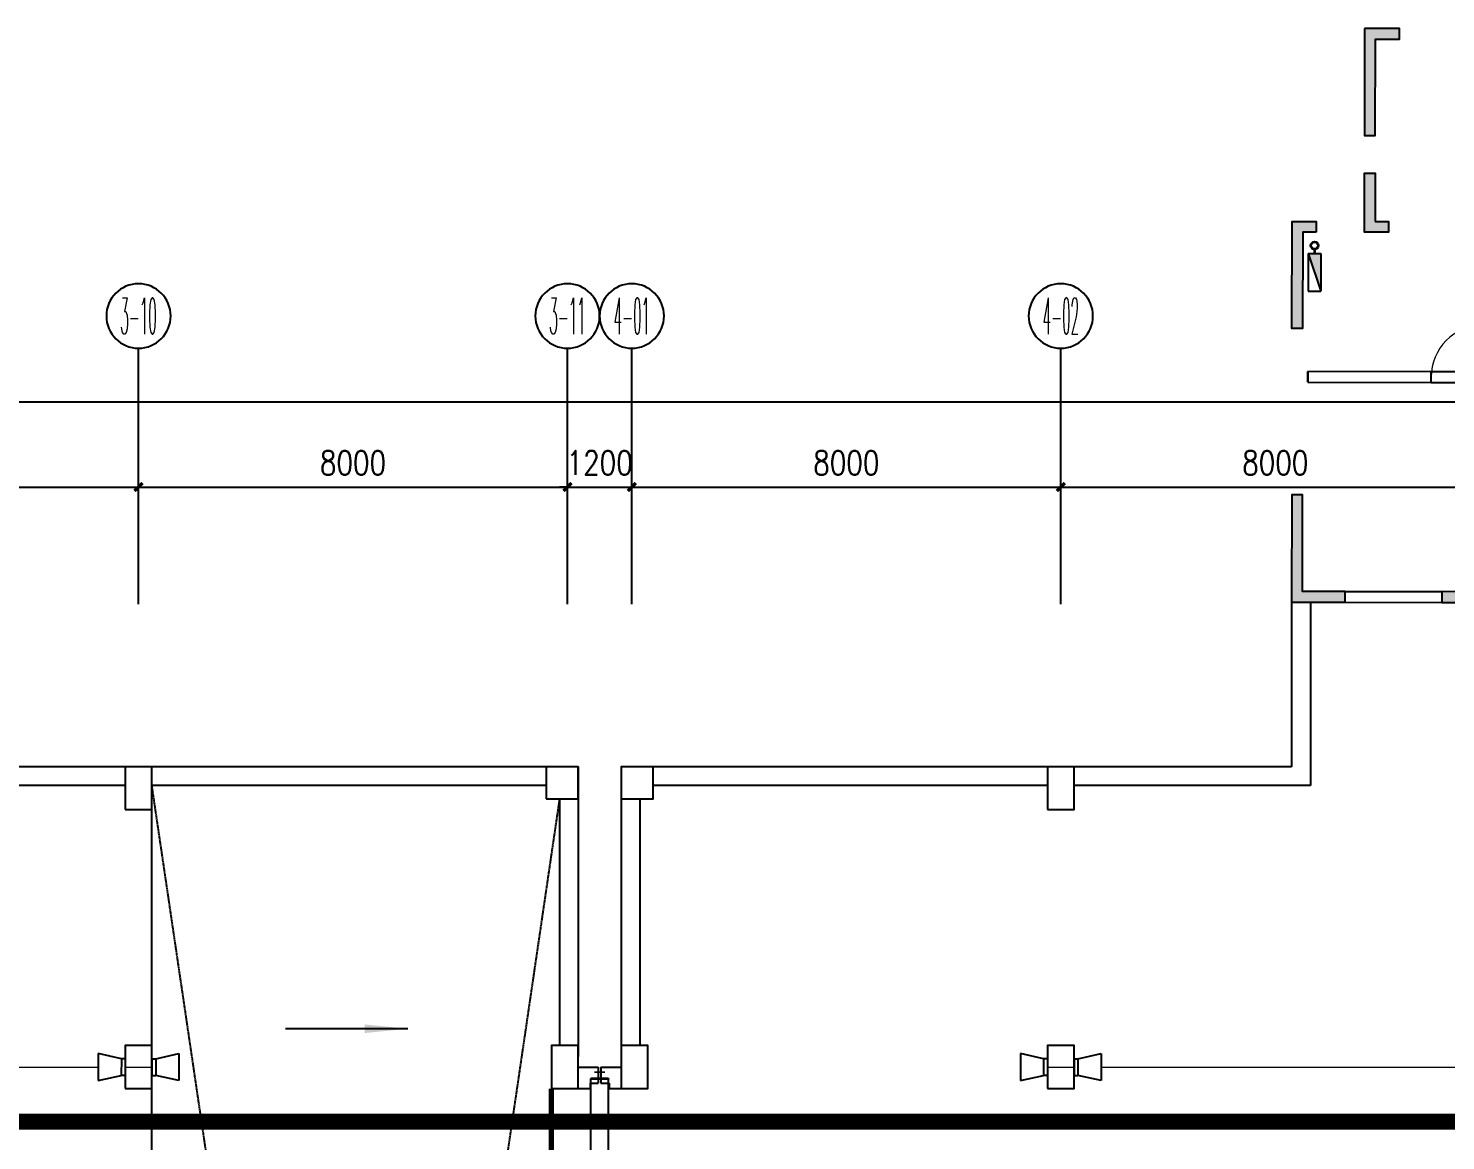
# Model space of a CAD drawing. Extents: x -781653 to 929899, y -295171 to 30012.
# Drawn here: x 403199 to 429631, y -139176 to -118439 of the extents above; entities that cross this region are included whole.
import ezdxf
from ezdxf.enums import TextEntityAlignment as Align

# ---------------------------------------------------------------- set-up
doc = ezdxf.new("R2010")
doc.units = 0
doc.header["$LTSCALE"] = 10
doc.header["$MEASUREMENT"] = 0
for name, pattern in [('BORDER', [1.75, 0.5, -0.25, 0.5, -0.25, 0, -0.25]), ('CENTER', [2, 1.25, -0.25, 0.25, -0.25]), ('DASH', [0.35, 0.25, -0.1]), ('DASHED', [0.75, 0.5, -0.25])]:
    doc.linetypes.add(name, pattern=pattern)
doc.layers.get('0').update_dxf_attribs({"linetype": 'CONTINUOUS'})
doc.layers.get('Defpoints').update_dxf_attribs({"linetype": 'CONTINUOUS'})
for name, color, linetype in [('A-STAIRS', 9, 'CONTINUOUS'), ('AXIS', 3, 'CONTINUOUS'), ('AXIS_TEXT', 7, 'CONTINUOUS'), ('COLUMN', 1, 'CONTINUOUS'), ('DIM_ELEV', 3, 'CONTINUOUS'), ('DOTE', 8, 'CENTER'), ('JPS-X', 1, 'BORDER'), ('JPS-XHS', 7, 'CONTINUOUS'), ('PUB_DIM', 3, 'CONTINUOUS'), ('RD-equip', 3, 'CONTINUOUS'), ('solid', 252, 'CONTINUOUS'), ('STAIR', 9, 'CONTINUOUS'), ('wall', 8, 'CONTINUOUS'), ('wall-jg', 7, 'CONTINUOUS'), ('WINDOW', 4, 'CONTINUOUS'), ('结构墙', 1, 'CONTINUOUS')]:
    doc.layers.add(name, color=color, linetype=linetype)
doc.layers.add('RD-line', color=2, linetype='CONTINUOUS', lineweight=0)
doc.layers.get('DOTE').off()
doc.styles.add('_TCH_AXIS', font='COMPLEX', dxfattribs={"bigfont": 'GBCBIG'})
doc.styles.add('_TEL_DIM', font='SIMPLEX', dxfattribs={"width": 0.8, "height": 3.5, "bigfont": 'HZTXT'})
doc.styles.add('COMPLEX', font='COMPLEX')
doc.styles.add('DIM_FONT', font='SIMPLEX', dxfattribs={"width": 0.8, "bigfont": 'HZTXT'})
doc.linetypes.add('BRA', pattern='A,2.8,-0.1,["B",_TEL_DIM,S=0.07,R=0,X=0,Y=-0.12],-0.25', length=3.15)
doc.dimstyles.new('DIMN300', dxfattribs={"dimscale": 3, "dimtxt": 300, "dimasz": 100, "dimexe": 250, "dimexo": 300, "dimgap": 150, "dimtad": 1, "dimdec": 0, "dimzin": 0, "dimdsep": 46, "dimtxsty": 'DIM_FONT', "dimblk": 'ARCHTICK', "dimcen": 0.09, "dimclrt": 7, "dimazin": 2, "dimtfac": 1, "dimtdec": 0, "dimtix": 1, "dimtmove": 2, "dimatfit": 3, "dimfxl": 0, "dimtolj": 1, "dimtzin": 0, "dimarcsym": 0})

# ---------------------------------------------------------------- blocks, each defined once
blk = doc.blocks.new('DXHS')
at = {"layer": 'JPS-XHS'}
blk.add_hatch(color=256, dxfattribs=at).paths.add_polyline_path([(-350, 240), (-350, 0), (350, 0)])
at = {"layer": 'JPS-XHS', "linetype": 'Continuous'}
for p, q in [((-350, 240), (-350, 0)), ((-350, 240), (350, 240)), ((-350, 0), (350, 0)), ((350, 240), (350, 0))]:
    blk.add_line(p, q, dxfattribs=at)
at = {"layer": 'JPS-XHS'}
blk.add_line((-350, 240), (350, 0), dxfattribs=at)
blk = doc.blocks.new('FF')
at = {"linetype": 'Continuous'}
for radius in [75, 60]:
    blk.add_circle((0, 0), radius, dxfattribs=at)
blk = doc.blocks.new('$DorLib2D$00000001')
for p, q in [((0.45, 0.975), (0.5, 0.975)), ((0.45, 0), (0.45, 0.975)), ((0.5, 0), (0.5, 0.975)), ((0.5, 0), (0.45, 0))]:
    blk.add_line(p, q)
at = {"lineweight": 13}
blk.add_arc((0.475, 0), 0.975, 91.4693, 180, dxfattribs=at)
blk = doc.blocks.new('A$C6717307E')
at = {"layer": 'JPS-X', "color": 8, "const_width": 50}
blk.add_lwpolyline([(420, 7325), (420, 7250)], dxfattribs=at)
at = {"layer": 'STAIR', "color": 8}
for p, q in [((3600, 5050), (2600, 5050)), ((2600, 4850), (3600, 4850))]:
    blk.add_line(p, q, dxfattribs=at)
at = {"layer": 'wall', "color": 8}
for p, q in [((2600, 5050), (300, 5050)), ((300, 5050), (300, 4850)), ((2600, 4850), (2600, 5050)), ((300, 4850), (2600, 4850))]:
    blk.add_line(p, q, dxfattribs=at)
at = {"layer": 'wall-jg', "color": 8}
for p, q in [((300, 5050), (300, 5050)), ((300, 4850), (300, 5050)), ((300, 4850), (300, 4850))]:
    blk.add_line(p, q, dxfattribs=at)
at = {"layer": 'JPS-X', "color": 8, "rotation": 270}
blk.add_blockref('FF', (420, 7400), dxfattribs=at)
at = {"layer": 'JPS-XHS', "color": 8, "xscale": -1, "rotation": 90}
blk.add_blockref('DXHS', (540, 6900), dxfattribs=at)
at = {"layer": 'WINDOW', "color": 8, "xscale": 999.9999999999995, "yscale": 999.9999999999995, "zscale": -1000, "rotation": 359.9999999998243}
blk.add_blockref('$DorLib2D$00000001', (3100, 4950), dxfattribs=at)
blk = doc.blocks.new('A$C63A85C0E')
at = {"layer": 'solid'}
for points in [[(1350, 11100), (1350, 9100), (1550, 9100), (1550, 10900), (2000, 10900), (2000, 11100)], [(1550, 7500), (1550, 8400), (1350, 8400), (1350, 7300), (1800, 7300), (1800, 7500)], [(0, 7500), (0, 5500), (200, 5500), (200, 7300), (450, 7300), (450, 7500)], [(1000, 400), (1000, 600), (200, 600), (200, 2400), (0, 2400), (0, 400)], [(2800, 600), (2800, 400), (3800, 400), (3800, 1300), (4100, 1300), (4100, 1500), (3800, 1500), (3800, 2050), (3600, 2050), (3600, 600)]]:
    blk.add_hatch(color=256, dxfattribs=at).paths.add_polyline_path(points)
at = {"layer": 'wall-jg'}
for points in [[(1350, 11100), (1350, 9100), (1550, 9100), (1550, 10900), (2000, 10900), (2000, 11100)], [(1550, 7500), (1800, 7500), (1800, 7300), (1350, 7300), (1350, 8400), (1550, 8400)], [(450, 7300), (200, 7300), (200, 5500), (0, 5500), (0, 7500), (450, 7500)]]:
    blk.add_lwpolyline(points, close=True, dxfattribs=at)
for points in [[(0, 400), (1000, 400), (1000, 600), (200, 600), (200, 2400), (0, 2400), (0, 400)], [(3800, 1500), (3800, 2050), (3600, 2050), (3600, 600), (2800, 600), (2800, 400), (3800, 400), (3800, 1300), (4100, 1300), (4100, 1500), (3800, 1500)]]:
    blk.add_lwpolyline(points, dxfattribs=at)
blk = doc.blocks.new('_ARROW')
blk.add_solid([(0, 0), (-1, 0.1), (-1, -0.1)])
blk = doc.blocks.new('A$C0FE76EBE')
at = {"layer": 'COLUMN'}
for points in [[(-22187, 53147), (-21687, 53147), (-21687, 53947), (-22187, 53947)], [(-14337, 53347), (-13737, 53347), (-13737, 53947), (-14337, 53947)], [(-12937, 53347), (-12337, 53347), (-12337, 53947), (-12937, 53947)], [(-4987, 53147), (-4487, 53147), (-4487, 53947), (-4987, 53947)], [(-22187, 47947), (-21687, 47947), (-21687, 48747), (-22187, 48747)], [(-14237, 47947), (-13737, 47947), (-13737, 48747), (-14237, 48747)], [(-12937, 47947), (-12437, 47947), (-12437, 48747), (-12937, 48747)], [(-4987, 47947), (-4487, 47947), (-4487, 48747), (-4987, 48747)]]:
    blk.add_lwpolyline(points, close=True, dxfattribs=at)
at = {"layer": '结构墙'}
for p, q in [((-433, 57015), (-433, 53947)), ((-83, 57015), (-83, 53597)), ((-13737, 48347), (-13362, 48347)), ((-13362, 48347), (-13362, 48047)), ((-13312, 48347), (-13312, 48047)), ((-13312, 48347), (-12937, 48347)), ((-13737, 47947), (-13512, 47947)), ((-13512, 48047), (-13512, 47947)), ((-13512, 48047), (-13362, 48047)), ((-13312, 48047), (-13162, 48047)), ((-13162, 48047), (-13162, 47947)), ((-13162, 47947), (-12937, 47947))]:
    blk.add_line(p, q, dxfattribs=at)
at = {"layer": '结构墙', "linetype": 'ByBlock'}
for p, q in [((-13737, 53947), (-30833, 53947)), ((-13737, 53947), (-13737, 48547)), ((-433, 53947), (-12937, 53947)), ((-12937, 53947), (-12937, 48547)), ((-22187, 53597), (-29687, 53597)), ((-14337, 53597), (-21687, 53597)), ((-4987, 53597), (-12337, 53597)), ((-83, 53597), (-4487, 53597)), ((-14087, 53347), (-14087, 48747)), ((-12587, 53347), (-12587, 48747))]:
    blk.add_line(p, q, dxfattribs=at)
blk = doc.blocks.new('_ArchTick')
at = {"color": 0, "linetype": 'ByBlock', "const_width": 0.4}
blk.add_lwpolyline([(-0.5, -0.5), (0.5, 0.5)], dxfattribs=at)
blk = doc.blocks.new('*D94')
at = {"layer": 'Defpoints', "color": 0}
for p in [(255364, 114956), (247364, 112319), (255364, 112319)]:
    blk.add_point(p, dxfattribs=at)
at = {"layer": 'PUB_DIM', "color": 0, "lineweight": -2}
for p, q in [((247364, 112769), (247364, 115331)), ((255364, 112769), (255364, 115331)), ((247364, 114956), (255364, 114956))]:
    blk.add_line(p, q, dxfattribs=at)
at = {"layer": 'PUB_DIM', "color": 0, "lineweight": -2, "xscale": 150, "yscale": 150, "zscale": 150, "rotation": 180}
blk.add_blockref('_ArchTick', (247364, 114956), dxfattribs=at)
at = {"layer": 'PUB_DIM', "color": 0, "lineweight": -2, "xscale": 150, "yscale": 150, "zscale": 150}
blk.add_blockref('_ArchTick', (255364, 114956), dxfattribs=at)
at = {"layer": 'PUB_DIM', "color": 7, "insert": (251364, 115406), "char_height": 450, "attachment_point": 5, "style": 'DIM_FONT'}
blk.add_mtext('\\A1;8000', dxfattribs=at)
blk = doc.blocks.new('*D95')
at = {"layer": 'Defpoints', "color": 0}
for p in [(247364, 114956), (239364, 112319), (247364, 112319)]:
    blk.add_point(p, dxfattribs=at)
at = {"layer": 'PUB_DIM', "color": 0, "lineweight": -2}
for p, q in [((239364, 112769), (239364, 115331)), ((247364, 112769), (247364, 115331)), ((239364, 114956), (247364, 114956))]:
    blk.add_line(p, q, dxfattribs=at)
at = {"layer": 'PUB_DIM', "color": 0, "lineweight": -2, "xscale": 150, "yscale": 150, "zscale": 150, "rotation": 180}
blk.add_blockref('_ArchTick', (239364, 114956), dxfattribs=at)
at = {"layer": 'PUB_DIM', "color": 0, "lineweight": -2, "xscale": 150, "yscale": 150, "zscale": 150}
blk.add_blockref('_ArchTick', (247364, 114956), dxfattribs=at)
at = {"layer": 'PUB_DIM', "color": 7, "insert": (243364, 115406), "char_height": 450, "attachment_point": 5, "style": 'DIM_FONT'}
blk.add_mtext('\\A1;8000', dxfattribs=at)
blk = doc.blocks.new('*D96')
at = {"layer": 'Defpoints', "color": 0}
for p in [(238164, 114956), (230164, 112319), (238164, 112319)]:
    blk.add_point(p, dxfattribs=at)
at = {"layer": 'PUB_DIM', "color": 0, "lineweight": -2}
for p, q in [((230164, 112769), (230164, 115331)), ((238164, 112769), (238164, 115331)), ((230164, 114956), (238164, 114956))]:
    blk.add_line(p, q, dxfattribs=at)
at = {"layer": 'PUB_DIM', "color": 0, "lineweight": -2, "xscale": 150, "yscale": 150, "zscale": 150, "rotation": 180}
blk.add_blockref('_ArchTick', (230164, 114956), dxfattribs=at)
at = {"layer": 'PUB_DIM', "color": 0, "lineweight": -2, "xscale": 150, "yscale": 150, "zscale": 150}
blk.add_blockref('_ArchTick', (238164, 114956), dxfattribs=at)
at = {"layer": 'PUB_DIM', "color": 7, "insert": (234164, 115406), "char_height": 450, "attachment_point": 5, "style": 'DIM_FONT'}
blk.add_mtext('\\A1;8000', dxfattribs=at)
blk = doc.blocks.new('*D97')
at = {"layer": 'Defpoints', "color": 0}
for p in [(230164, 114956), (222164, 112319), (230164, 112319)]:
    blk.add_point(p, dxfattribs=at)
at = {"layer": 'PUB_DIM', "color": 0, "lineweight": -2}
for p, q in [((222164, 112769), (222164, 115331)), ((230164, 112769), (230164, 115331)), ((222164, 114956), (230164, 114956))]:
    blk.add_line(p, q, dxfattribs=at)
at = {"layer": 'PUB_DIM', "color": 0, "lineweight": -2, "xscale": 150, "yscale": 150, "zscale": 150, "rotation": 180}
blk.add_blockref('_ArchTick', (222164, 114956), dxfattribs=at)
at = {"layer": 'PUB_DIM', "color": 0, "lineweight": -2, "xscale": 150, "yscale": 150, "zscale": 150}
blk.add_blockref('_ArchTick', (230164, 114956), dxfattribs=at)
at = {"layer": 'PUB_DIM', "color": 7, "insert": (226164, 115406), "char_height": 450, "attachment_point": 5, "style": 'DIM_FONT'}
blk.add_mtext('\\A1;8000', dxfattribs=at)
blk = doc.blocks.new('*D118')
at = {"layer": 'Defpoints', "color": 0}
for p in [(295364, 116544), (25264, 112319), (295364, 112296)]:
    blk.add_point(p, dxfattribs=at)
at = {"layer": 'PUB_DIM', "color": 0, "lineweight": -2}
for p, q in [((25264, 112769), (25264, 116919)), ((295364, 112746), (295364, 116919)), ((25264, 116544), (295364, 116544))]:
    blk.add_line(p, q, dxfattribs=at)
at = {"layer": 'PUB_DIM', "color": 0, "lineweight": -2, "xscale": 150, "yscale": 150, "zscale": 150, "rotation": 180}
blk.add_blockref('_ArchTick', (25264, 116544), dxfattribs=at)
at = {"layer": 'PUB_DIM', "color": 0, "lineweight": -2, "xscale": 150, "yscale": 150, "zscale": 150}
blk.add_blockref('_ArchTick', (295364, 116544), dxfattribs=at)
at = {"layer": 'PUB_DIM', "color": 7, "insert": (160314, 116994), "char_height": 450, "attachment_point": 5, "style": 'DIM_FONT'}
blk.add_mtext('\\A1;270100', dxfattribs=at)
blk = doc.blocks.new('_AXISO')
blk.add_circle((0, 0), 0.5)
at = {"layer": 'AXIS_TEXT', "style": 'COMPLEX', "width": 1.041667}
blk.add_attdef('A', text='', height=0.56, dxfattribs=at).set_placement((-0.25, -0.28), (0.25, -0.28), align=Align.FIT)
blk = doc.blocks.new('*D149')
at = {"layer": 'Defpoints', "color": 0}
for p in [(239364, 114956), (238164, 112319), (239364, 112319)]:
    blk.add_point(p, dxfattribs=at)
at = {"layer": 'PUB_DIM', "color": 0, "lineweight": -2}
for p, q in [((238164, 112769), (238164, 115331)), ((239364, 112769), (239364, 115331)), ((238164, 114956), (238014, 114956)), ((238164, 114956), (239364, 114956)), ((239364, 114956), (239514, 114956))]:
    blk.add_line(p, q, dxfattribs=at)
at = {"layer": 'PUB_DIM', "color": 0, "lineweight": -2, "xscale": 150, "yscale": 150, "zscale": 150}
blk.add_blockref('_ArchTick', (238164, 114956), dxfattribs=at)
at = {"layer": 'PUB_DIM', "color": 0, "lineweight": -2, "xscale": 150, "yscale": 150, "zscale": 150, "rotation": 180}
blk.add_blockref('_ArchTick', (239364, 114956), dxfattribs=at)
at = {"layer": 'PUB_DIM', "color": 7, "insert": (238764, 115406), "char_height": 450, "attachment_point": 5, "style": 'DIM_FONT'}
blk.add_mtext('\\A1;1200', dxfattribs=at)
blk = doc.blocks.new('adasdasdasd')
at = {"layer": 'RD-equip'}
for p, q in [((-151, 430), (-251, 0)), ((-154, 500), (-154, 430)), ((-154, 500), (159, 500)), ((-154, 430), (159, 430)), ((251, 0), (158, 430)), ((159, 500), (159, 430)), ((-251, 0), (251, 0))]:
    blk.add_line(p, q, dxfattribs=at)
blk = doc.blocks.new('A$C35934B5C')
at = {"layer": 'AXIS'}
for p, q in [((230164.2, 112857.5), (230164.2, 117544.5)), ((238164.2, 112857.5), (238164.2, 117544.5)), ((239364.2, 112857.5), (239364.2, 117544.5)), ((247364.2, 112857.5), (247364.2, 117544.5))]:
    blk.add_line(p, q, dxfattribs=at)
ref = blk.add_blockref('_AXISO', (230164.2, 118144.5), dxfattribs=dict(at, xscale=-1200, yscale=1200, zscale=1200, rotation=180))
ref.add_attrib('A', '3-10', dxfattribs={"layer": 'AXIS_TEXT', "linetype": 'ByBlock', "height": 678.82, "style": '_TCH_AXIS', "width": 0.283784}).set_placement((229824.8, 117805.1), (230503.6, 117805.1), align=Align.FIT)
ref = blk.add_blockref('_AXISO', (238164.2, 118144.5), dxfattribs=dict(at, xscale=-1200, yscale=1200, zscale=1200, rotation=180))
ref.add_attrib('A', '3-11', dxfattribs={"layer": 'AXIS_TEXT', "linetype": 'ByBlock', "height": 678.82, "style": '_TCH_AXIS', "width": 0.304348}).set_placement((237824.8, 117805.1), (238503.6, 117805.1), align=Align.FIT)
ref = blk.add_blockref('_AXISO', (239364.2, 118144.5), dxfattribs=dict(at, xscale=-1200, yscale=1200, zscale=1200, rotation=180))
ref.add_attrib('A', '4-01', dxfattribs={"layer": 'AXIS_TEXT', "linetype": 'ByBlock', "height": 678.82, "style": '_TCH_AXIS', "width": 0.276316}).set_placement((239024.8, 117805.1), (239703.6, 117805.1), align=Align.FIT)
ref = blk.add_blockref('_AXISO', (247364.2, 118144.5), dxfattribs=dict(at, xscale=-1200, yscale=1200, zscale=1200, rotation=180))
ref.add_attrib('A', '4-02', dxfattribs={"layer": 'AXIS_TEXT', "linetype": 'ByBlock', "height": 678.82, "style": '_TCH_AXIS', "width": 0.259259}).set_placement((247024.8, 117805.1), (247703.6, 117805.1), align=Align.FIT)
at = {"layer": 'PUB_DIM'}
for base, p1, p2, picture, middle in [((295364.2, 116543.9), (25264.2, 112318.8), (295364.2, 112296.4), '*D118', (160314.2, 116993.9)), ((239364.2, 114956.2), (238164.2, 112318.8), (239364.2, 112318.8), '*D149', (238764.2, 115406.2))]:
    dim = blk.add_linear_dim(base=base, p1=p1, p2=p2, dimstyle='DIMN300', override={"dimscale": 1.5}, dxfattribs=at)
    dim.commit()
    dim.dimension.update_dxf_attribs({"geometry": picture, "text_midpoint": middle})
for p1, p2, picture, middle in [((222164.2, 112318.8), (230164.2, 112318.8), '*D97', (226164.2, 115406.2)), ((230164.2, 112318.8), (238164.2, 112318.8), '*D96', (234164.2, 115406.2)), ((239364.2, 112318.8), (247364.2, 112318.8), '*D95', (243364.2, 115406.2)), ((247364.2, 112318.8), (255364.2, 112318.8), '*D94', (251364.2, 115406.2))]:
    dim = blk.add_aligned_dim(p1=p1, p2=p2, distance=2637.4, dimstyle='DIMN300', override={"dimscale": 1.5}, dxfattribs=at)
    dim.commit()
    dim.dimension.update_dxf_attribs({"geometry": picture, "text_midpoint": middle})

msp = doc.modelspace()

# ---------------------------------------------------------------- linework, layer by layer
at = {"layer": 'A-STAIRS', "linetype": 'DASH', "ltscale": 5}
for p, q in [((413103.8, -183905.1), (405503.8, -132555.1)), ((413103.8, -132805.1), (405553.8, -184155.1))]:
    msp.add_line(p, q, dxfattribs=at)
at = {"layer": 'DIM_ELEV', "linetype": 'ByBlock'}
msp.add_lwpolyline([(410273.7, -137090), (407994.1, -137090)], dxfattribs=at)
at = {"layer": 'RD-line', "linetype": 'BRA', "ltscale": 0.8}
for p, q in [((390004, -137805.1), (404503.5, -137805.1)), ((405003.8, -137805.1), (405503.8, -137805.1)), ((422203.8, -137805.1), (422703.8, -137805.1)), ((423204, -137805.1), (437703.5, -137805.1))]:
    msp.add_line(p, q, dxfattribs=at)
at = {"layer": 'RD-line', "linetype": 'DASHED', "const_width": 300}
msp.add_lwpolyline([(453905.7, -138821.7), (217379, -138821.7)], dxfattribs=at)
at = {"layer": 'STAIR'}
for p, q in [((405503.8, -183905.1), (405503.8, -133005.1)), ((413688.8, -144080.2, 0), (413688.8, -138015.1, 0)), ((413688.8, -138015.1, 0), (413688.8, -138030.1, 0)), ((414018.8, -138015.1, 0), (413688.8, -138015.1, 0)), ((414018.8, -138030.1, 0), (413688.8, -138030.1, 0)), ((414018.8, -144080.2, 0), (414018.8, -138015.1, 0)), ((414018.8, -138015.1, 0), (414018.8, -138030.1, 0))]:
    msp.add_line(p, q, dxfattribs=at)
at = {"layer": 'STAIR', "const_width": 30, "elevation": 0}
msp.add_lwpolyline([(413753.8, -137900.1), (413953.8, -137900.1)], dxfattribs=at)
at = {"layer": 'wall', "linetype": 'ByBlock'}
for points in [[(427758, -128938.3), (429558, -128940.3)], [(427757.8, -129138.3), (429557.8, -129140.3)]]:
    msp.add_lwpolyline(points, dxfattribs=at)
at = {"layer": 'WINDOW', "linetype": 'DASH', "ltscale": 2, "const_width": 100}
msp.add_lwpolyline([(412953.8, -138205.1), (412953.8, -143905.1)], dxfattribs=at)

# ---------------------------------------------------------------- block references
at = {"rotation": 359.9360638265084}
msp.add_blockref('A$C6717307E', (426756.9, -129887.2), dxfattribs=at)
at = {"layer": 'DIM_ELEV', "linetype": 'ByBlock', "xscale": -800, "yscale": 799.9999999998568, "zscale": 799.9999999999998, "rotation": 180.000000126732}
msp.add_blockref('_ARROW', (410273.7, -137090), dxfattribs=at)
at = {"layer": 'DOTE', "color": 3}
msp.add_blockref('A$C35934B5C', (175089.6, -241945.8), dxfattribs=at)
at = {"layer": 'RD-equip', "rotation": 269.9204302749589}
for p in [(404503.5, -137802), (421703.5, -137802)]:
    msp.add_blockref('adasdasdasd', p, dxfattribs=at)
at = {"layer": 'RD-equip', "xscale": -1, "rotation": 90.0795697250411}
for p in [(406004, -137802), (423204, -137802)]:
    msp.add_blockref('adasdasdasd', p, dxfattribs=at)
at = {"layer": 'wall', "rotation": 359.9360638263715}
msp.add_blockref('A$C63A85C0E', (426757.3, -129537.2), dxfattribs=at)
at = {"layer": '结构墙'}
msp.add_blockref('A$C0FE76EBE', (427190.6, -186151.8), dxfattribs=at)

doc.saveas('drawing.dxf')
